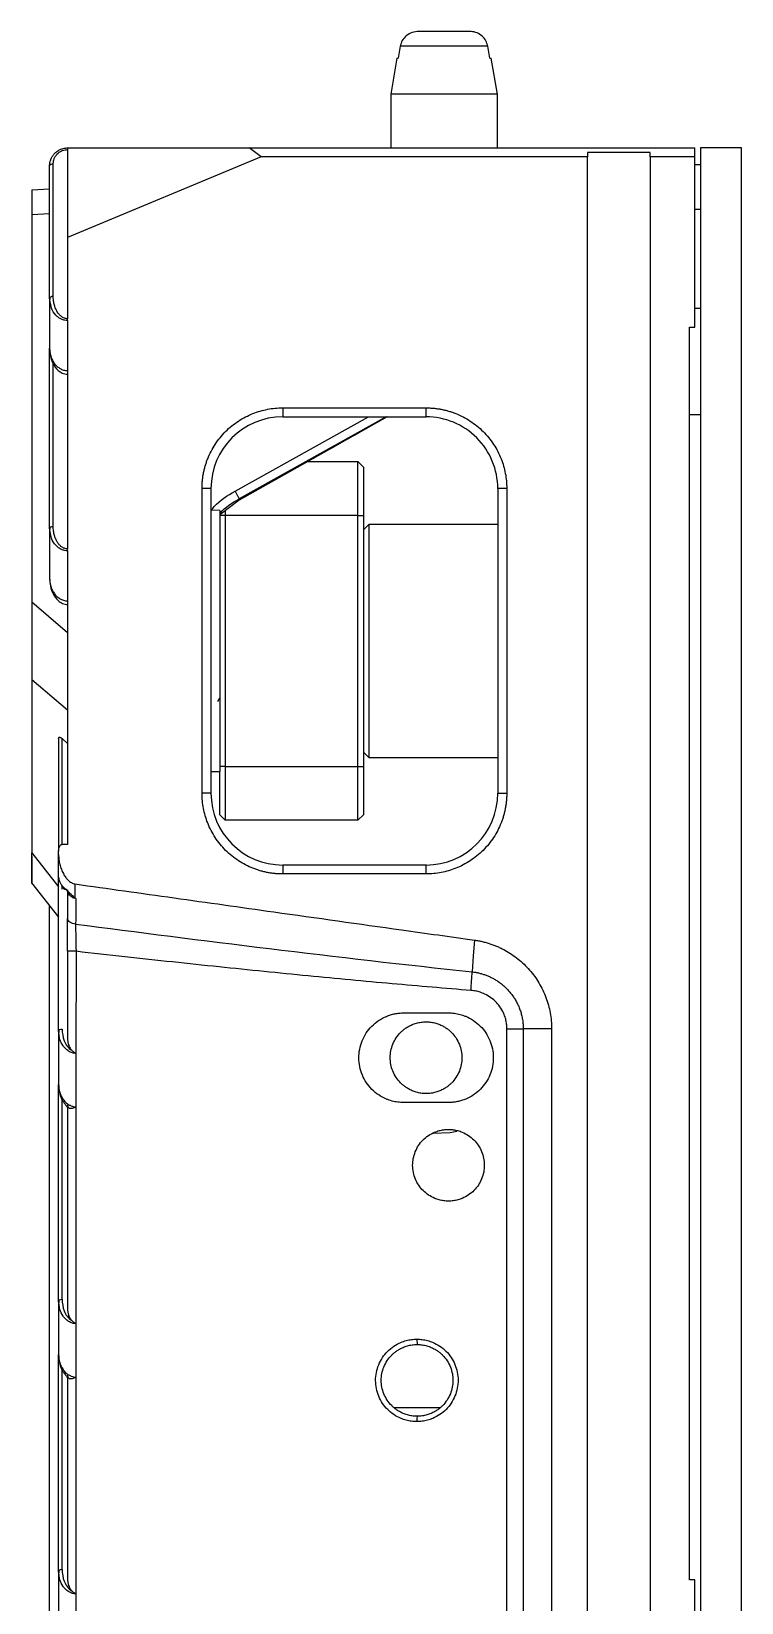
# Model space of a CAD drawing. Header units: millimetres. Extents: x 620 to 19791, y 2539 to 6969.
# Drawn here: x 7448.2 to 7487.8, y 3639.5 to 3727.2 of the extents above; entities that cross this region are included whole.
import ezdxf

# ---------------------------------------------------------------- set-up
doc = ezdxf.new("R2010")
doc.units = ezdxf.units.MM

msp = doc.modelspace()

# ---------------------------------------------------------------- linework, layer by layer
at = {"color": 7, "linetype": 'Continuous', "lineweight": 25}
for p, q in [((7468.7768, 3726.36197), (7468.65887, 3725.693)), ((7473.66663, 3726.36197), (7468.7768, 3726.36197)), ((7473.78456, 3725.693), (7473.66663, 3726.36197)), ((7468.58957, 3725.693), (7468.24671, 3723.69299)), ((7468.58957, 3725.693), (7468.65887, 3725.693)), ((7473.78456, 3725.693), (7473.85386, 3725.693)), ((7474.19671, 3723.69299), (7473.85386, 3725.693)), ((7468.24671, 3723.69299), (7468.24671, 3720.693)), ((7471.22171, 3723.69299), (7468.24671, 3723.69299)), ((7474.19671, 3723.69299), (7471.22171, 3723.69299)), ((7474.19671, 3720.693), (7474.19671, 3723.69299)), ((7450.22171, 3720.693), (7460.34671, 3720.693)), ((7450.22171, 3720.693), (7450.22171, 3715.69299)), ((7461.02171, 3720.19299), (7460.34671, 3720.693)), ((7460.34671, 3720.693), (7485.22171, 3720.693)), ((7466.23322, 3720.7001), (7466.22178, 3720.693)), ((7485.22171, 3720.19299), (7485.22171, 3720.693)), ((7487.82171, 3720.693), (7485.52171, 3720.693)), ((7485.52171, 3720.693), (7485.52171, 3551.943)), ((7487.82171, 3551.943), (7487.82171, 3720.693)), ((7449.22171, 3712.31904), (7449.22171, 3719.693)), ((7449.42171, 3712.42651), (7449.42171, 3719.80045)), ((7461.02171, 3720.19299), (7450.22171, 3715.69299)), ((7479.22171, 3720.19299), (7461.02171, 3720.19299)), ((7482.72171, 3720.44301), (7479.22171, 3720.44301)), ((7479.22171, 3720.44301), (7479.22171, 3720.19299)), ((7479.22171, 3383.69301), (7479.22171, 3720.19299)), ((7482.72171, 3720.19299), (7482.72171, 3720.44301)), ((7482.72171, 3720.19299), (7482.72171, 3383.69301)), ((7485.22171, 3720.19299), (7482.72171, 3720.19299)), ((7485.22171, 3710.693), (7485.22171, 3720.19299)), ((7485.22171, 3719.76301), (7485.52171, 3719.76301)), ((7448.22171, 3718.35391), (7449.22171, 3718.40632)), ((7485.52171, 3717.26299), (7485.22171, 3717.26299)), ((7448.22171, 3716.96931), (7448.22171, 3695.35049)), ((7450.22171, 3715.69299), (7450.22171, 3711.15717)), ((7449.22171, 3712.31904), (7449.22171, 3709.52731)), ((7449.25976, 3712.11454), (7449.22171, 3712.31904)), ((7449.23578, 3712.35865), (7449.23495, 3712.24789)), ((7485.22171, 3711.76301), (7485.52171, 3711.76301)), ((7450.22171, 3711.06329), (7450.22171, 3711.15717)), ((7450.22171, 3711.06329), (7450.22171, 3708.27156)), ((7484.92171, 3710.693), (7485.22171, 3710.693)), ((7484.92171, 3640.818), (7484.92171, 3710.693)), ((7449.22171, 3699.47704), (7449.22171, 3709.52731)), ((7450.22171, 3708.27156), (7450.22171, 3698.31658)), ((7468.05093, 3705.693), (7459.79736, 3701.04797)), ((7462.22171, 3706.193), (7470.22171, 3706.193)), ((7462.22171, 3706.193), (7462.22183, 3705.693)), ((7462.22183, 3705.693), (7470.22152, 3705.693)), ((7468.0066, 3705.69297), (7470.22139, 3705.69297)), ((7470.22162, 3705.693), (7470.22162, 3706.193)), ((7484.92171, 3705.81799), (7485.52171, 3705.81799)), ((7463.57236, 3703.193), (7466.42171, 3703.193)), ((7466.42171, 3700.193), (7466.42171, 3703.193)), ((7466.72171, 3702.893), (7466.42171, 3703.193)), ((7466.72171, 3702.893), (7466.72171, 3700.193)), ((7458.22171, 3701.69311), (7457.72171, 3701.69299)), ((7457.72171, 3684.69297), (7457.72171, 3701.69299)), ((7458.22171, 3701.69311), (7458.22171, 3684.69289)), ((7474.72171, 3701.69305), (7474.22171, 3701.69313)), ((7474.22171, 3701.69313), (7474.22171, 3684.69281)), ((7474.72171, 3701.69305), (7474.72171, 3684.69293)), ((7458.72297, 3700.47038), (7458.22171, 3700.48351)), ((7459.79736, 3701.04797), (7458.72171, 3700.22609)), ((7459.02171, 3700.461), (7459.02171, 3700.193)), ((7449.23578, 3699.51665), (7449.23495, 3699.40589)), ((7459.02171, 3700.193), (7458.72171, 3700.193)), ((7459.02171, 3700.193), (7459.02171, 3686.193)), ((7466.42171, 3700.193), (7459.02171, 3700.193)), ((7466.42171, 3686.193), (7466.42171, 3700.193)), ((7466.42171, 3700.193), (7466.72171, 3700.193)), ((7466.72171, 3700.193), (7466.72171, 3686.193)), ((7467.02171, 3699.69301), (7466.72171, 3699.393)), ((7474.22171, 3699.69301), (7467.02171, 3699.69301)), ((7467.02171, 3699.69301), (7467.02171, 3692.26314)), ((7449.22171, 3699.47706), (7449.22171, 3696.68531)), ((7449.25975, 3699.27254), (7449.22171, 3699.47706)), ((7450.22171, 3698.22131), (7450.22171, 3698.31658)), ((7450.22171, 3698.22131), (7450.22171, 3695.42956)), ((7458.71824, 3697.12181), (7458.69866, 3697.10117)), ((7450.22171, 3693.65216), (7448.22171, 3695.35049)), ((7450.22171, 3695.42956), (7450.22171, 3681.84378)), ((7458.22171, 3693.75744), (7458.22297, 3693.75752)), ((7467.02171, 3692.26314), (7467.02171, 3686.69299)), ((7450.22171, 3689.3273), (7448.22171, 3691.02563)), ((7448.22171, 3691.02563), (7448.22171, 3681.37791)), ((7458.22467, 3690.8784), (7458.22171, 3690.87855)), ((7458.60828, 3689.8082), (7458.72171, 3690.00358)), ((7449.72171, 3687.74382), (7449.72171, 3681.47155)), ((7449.92171, 3681.84378), (7449.92171, 3687.74382)), ((7449.92171, 3687.74382), (7450.22171, 3687.46465)), ((7466.72171, 3686.993), (7467.02171, 3686.69299)), ((7467.02171, 3686.69299), (7474.22171, 3686.69299)), ((7458.22171, 3685.90249), (7458.72297, 3685.91562)), ((7458.22171, 3685.50744), (7458.22467, 3685.50761)), ((7459.02171, 3686.193), (7458.72171, 3686.193)), ((7458.72171, 3683.493), (7458.72171, 3685.91559)), ((7459.02171, 3686.193), (7466.42171, 3686.193)), ((7459.02171, 3686.193), (7459.02171, 3683.19299)), ((7466.42171, 3686.193), (7466.72171, 3686.193)), ((7466.42171, 3683.19299), (7466.42171, 3686.193)), ((7466.72171, 3686.193), (7466.72171, 3683.493)), ((7458.22171, 3684.69289), (7457.72171, 3684.69297)), ((7474.22171, 3684.69281), (7474.72171, 3684.69293)), ((7458.72171, 3683.493), (7459.02171, 3683.19299)), ((7466.42171, 3683.19299), (7459.02171, 3683.19299)), ((7466.42171, 3683.19299), (7466.72171, 3683.493)), ((7448.22171, 3681.37791), (7449.72171, 3679.47399)), ((7449.72171, 3681.27249), (7449.72171, 3681.47157)), ((7449.72171, 3680.01109), (7449.72171, 3681.27249)), ((7450.22171, 3681.84378), (7449.92171, 3681.84378)), ((7449.72171, 3671.43398), (7449.72171, 3680.20613)), ((7462.22176, 3680.693), (7462.22174, 3680.193)), ((7470.22171, 3680.693), (7462.22176, 3680.693)), ((7470.22171, 3680.69309), (7462.22194, 3680.693)), ((7470.22171, 3680.193), (7470.22171, 3680.693)), ((7448.20575, 3679.70599), (7449.72171, 3677.7818)), ((7470.22171, 3680.193), (7462.22174, 3680.193)), ((7450.22171, 3679.30646), (7450.22171, 3677.70183)), ((7450.22171, 3675.87813), (7450.22171, 3671.02027)), ((7450.69555, 3675.87813), (7450.68757, 3670.17953)), ((7468.97315, 3672.443), (7471.47032, 3672.443)), ((7449.7355, 3671.47319), (7449.73459, 3671.34947)), ((7474.73052, 3432.33399), (7474.73052, 3671.55201)), ((7477.22172, 3671.55207), (7475.64317, 3671.552)), ((7475.64317, 3671.552), (7475.64317, 3432.33399)), ((7477.22172, 3671.55207), (7477.22179, 3432.33374)), ((7449.75282, 3671.22981), (7449.72171, 3671.43398)), ((7449.72171, 3671.43398), (7449.72171, 3668.45613)), ((7450.68757, 3670.17953), (7450.68727, 3667.20028)), ((7449.72171, 3656.35859), (7449.72171, 3668.45613)), ((7450.22171, 3667.30706), (7450.22171, 3655.9449)), ((7450.68727, 3667.20028), (7450.68718, 3655.10404)), ((7471.47064, 3667.443), (7468.97297, 3667.443)), ((7470.61226, 3665.72923), (7471.56151, 3665.76239)), ((7471.5615, 3665.76255), (7471.94057, 3665.84951)), ((7449.75281, 3656.15445), (7449.72171, 3656.35859)), ((7449.72171, 3656.35859), (7449.72171, 3653.38074)), ((7449.7355, 3656.3978), (7449.73459, 3656.27409)), ((7450.68718, 3655.10404), (7450.68728, 3652.12489)), ((7469.70603, 3654.24268), (7469.72171, 3653.943)), ((7449.72171, 3641.2832), (7449.72171, 3653.38074)), ((7450.22171, 3652.23167), (7450.22171, 3640.86952)), ((7450.68728, 3652.12489), (7450.68718, 3640.02865)), ((7468.43625, 3650.438), (7471.00869, 3650.438)), ((7449.75281, 3641.07906), (7449.72171, 3641.2832)), ((7449.72171, 3641.2832), (7449.72171, 3638.30535)), ((7449.7355, 3641.32241), (7449.73459, 3641.19871)), ((7485.22171, 3640.818), (7484.92171, 3640.818)), ((7485.22171, 3631.818), (7485.22171, 3640.818)), ((7450.68718, 3640.02865), (7450.68728, 3637.04951))]:
    msp.add_line(p, q, dxfattribs=at)
at = {"color": 8, "linetype": 'Continuous', "lineweight": 25}
for p, q in [((7449.22171, 3717.0217), (7448.22171, 3716.96931)), ((7449.42171, 3699.58451), (7449.42171, 3708.65304)), ((7459.56899, 3701.54766), (7467.00077, 3705.693)), ((7467.99013, 3705.693), (7459.79737, 3701.11353)), ((7449.92171, 3679.34866), (7449.92171, 3679.52531)), ((7449.92171, 3656.46606), (7449.92171, 3667.58418)), ((7449.92171, 3641.39066), (7449.92171, 3652.50878))]:
    msp.add_line(p, q, dxfattribs=at)
at = {"color": 7, "linetype": 'Continuous', "lineweight": 25, "flags": 128}
for points in [[(7472.91752, 3676.50384), (7472.85457, 3675.61866), (7472.7916, 3674.73349)], [(7469.72171, 3649.943), (7469.71387, 3649.79317), (7469.70603, 3649.64333)], [(7449.92171, 3641.39066), (7449.8827, 3641.3886), (7449.84518, 3641.38248), (7449.8106, 3641.37255), (7449.78029, 3641.35919), (7449.75542, 3641.3429), (7449.73694, 3641.32433), (7449.72556, 3641.30417), (7449.72171, 3641.2832)]]:
    msp.add_lwpolyline(points, dxfattribs=at)
at = {"color": 7, "linetype": 'Continuous', "lineweight": 25}
for centre, start, end in [((7462.22171, 3701.693), 89.9982751, 179.9982733), ((7470.22171, 3701.693), 0.001779, 90.0027414), ((7462.22171, 3684.693), 180.0016092, 270.0007408), ((7470.22171, 3684.693), 270, 359.9972055)]:
    msp.add_arc(centre, 4, start, end, dxfattribs=at)
for points, knots in [([(7469.81227, 3727.19299), (7469.68733, 3727.18147), (7469.43716, 3727.1584), (7469.1129, 3726.96938), (7468.87178, 3726.69609), (7468.80815, 3726.47226), (7468.7768, 3726.36197)], [0, 0, 0, 0, 0.259321239, 0.519283593, 0.763134182, 1, 1, 1, 1]), ([(7472.63116, 3727.19299), (7472.56284, 3727.19299), (7472.42319, 3727.19299), (7472.0777, 3727.19299), (7471.66615, 3727.19299), (7471.22171, 3727.19299), (7470.77728, 3727.19299), (7470.36573, 3727.19299), (7470.02023, 3727.19299), (7469.88058, 3727.19299), (7469.81227, 3727.19299)], [0, 0, 0, 0, 0.1222956, 0.25000001, 0.37770445, 0.50000013, 0.62229555, 0.74999999, 0.8777044, 1, 1, 1, 1]), ([(7473.66663, 3726.36197), (7473.6366, 3726.46888), (7473.57654, 3726.68265), (7473.35725, 3726.94376), (7473.0683, 3727.12513), (7472.81102, 3727.18845), (7472.66335, 3727.19218), (7472.63116, 3727.19299)], [0, 0, 0, 0, 0.22956654, 0.45902573, 0.69171503, 0.93279533, 1, 1, 1, 1]), ([(7449.22171, 3719.693), (7449.22266, 3719.72614), (7449.22446, 3719.78935), (7449.23799, 3719.87893), (7449.25649, 3719.95824), (7449.27842, 3720.02726), (7449.31877, 3720.12973), (7449.38849, 3720.25628), (7449.51224, 3720.4065), (7449.66401, 3720.53177), (7449.84228, 3720.62455), (7450.02948, 3720.6822), (7450.15719, 3720.68938), (7450.22171, 3720.693)], [0, 0, 0, 0, 0.06691941, 0.12763774, 0.18215534, 0.23047318, 0.27259316, 0.40183271, 0.513735, 0.64735323, 0.7705252, 0.88405347, 1, 1, 1, 1]), ([(7449.42171, 3719.80046), (7449.42357, 3719.82837), (7449.4276, 3719.88919), (7449.44718, 3720.00466), (7449.50575, 3720.18863), (7449.63991, 3720.36918), (7449.8131, 3720.49306), (7449.95069, 3720.55709), (7450.08547, 3720.5942), (7450.17918, 3720.59653), (7450.22171, 3720.59759)], [0, 0, 0, 0, 0.0725052, 0.15802499, 0.3021785, 0.56461163, 0.69408072, 0.7956164, 0.90724423, 1, 1, 1, 1]), ([(7449.42171, 3719.80046), (7449.37457, 3719.80046), (7449.31934, 3719.78997), (7449.24124, 3719.748), (7449.22171, 3719.71833), (7449.22171, 3719.693)], [0, 0, 0, 0, 0.5, 0.5, 1, 1, 1, 1]), ([(7448.22171, 3718.35391), (7448.2217, 3718.35288), (7448.22169, 3718.35084), (7448.22158, 3718.33436), (7448.22144, 3718.30843), (7448.2213, 3718.27243), (7448.22115, 3718.22697), (7448.22103, 3718.17239), (7448.22094, 3718.10912), (7448.22089, 3718.03758), (7448.22088, 3717.95823), (7448.22091, 3717.87153), (7448.22097, 3717.77794), (7448.22108, 3717.67794), (7448.2212, 3717.57202), (7448.22134, 3717.46065), (7448.22148, 3717.34434), (7448.2216, 3717.22348), (7448.22169, 3717.09894), (7448.22171, 3717.01239), (7448.22171, 3716.96931)], [0, 0, 0, 0, 0.05970949, 0.11892548, 0.17764878, 0.23588022, 0.29362067, 0.350871, 0.40763212, 0.46390495, 0.51969045, 0.57498959, 0.62980337, 0.68413283, 0.73797901, 0.79134302, 0.84422596, 0.89662897, 0.94855325, 1, 1, 1, 1]), ([(7449.22171, 3712.31905), (7449.22171, 3712.34438), (7449.24124, 3712.37405), (7449.31934, 3712.41602), (7449.37457, 3712.42651), (7449.42171, 3712.42651)], [0, 0, 0, 0, 0.5, 0.5, 1, 1, 1, 1]), ([(7450.22171, 3711.15329), (7450.19278, 3711.1586), (7450.132, 3711.16976), (7450.01775, 3711.20669), (7449.88433, 3711.27814), (7449.75627, 3711.39629), (7449.64474, 3711.54526), (7449.55444, 3711.71932), (7449.47961, 3711.92628), (7449.44187, 3712.12355), (7449.42566, 3712.2951), (7449.42293, 3712.38614), (7449.42171, 3712.42651)], [0, 0, 0, 0, 0.04809255, 0.10101358, 0.19843365, 0.30229836, 0.40737095, 0.53742682, 0.66786962, 0.82420518, 0.92205085, 1, 1, 1, 1]), ([(7449.22171, 3709.52731), (7449.22263, 3709.48636), (7449.22438, 3709.40822), (7449.23763, 3709.29721), (7449.25592, 3709.19793), (7449.27784, 3709.11041), (7449.30133, 3709.03461), (7449.34644, 3708.91183), (7449.42562, 3708.75391), (7449.56122, 3708.57425), (7449.71455, 3708.43684), (7449.86449, 3708.34906), (7449.99755, 3708.30103), (7450.10908, 3708.27621), (7450.18448, 3708.2731), (7450.22171, 3708.27156)], [0, 0, 0, 0, 0.07586279, 0.14474833, 0.20665844, 0.26159584, 0.30956464, 0.35057134, 0.49766692, 0.62260596, 0.73459323, 0.83340217, 0.89094969, 0.94616131, 1, 1, 1, 1]), ([(7449.22173, 3709.52875), (7449.2301, 3709.38219), (7449.24694, 3709.08744), (7449.39382, 3708.65478), (7449.62466, 3708.31649), (7449.88468, 3708.14391), (7450.06968, 3708.08119), (7450.17069, 3708.07481), (7450.22171, 3708.07159)], [0, 0, 0, 0, 0.23676375, 0.47613454, 0.72419804, 0.85767344, 0.92811269, 1, 1, 1, 1]), ([(7457.72171, 3701.693), (7457.72266, 3701.76422), (7457.72453, 3701.90619), (7457.73988, 3702.11815), (7457.76443, 3702.32824), (7457.79906, 3702.53647), (7457.84354, 3702.74282), (7457.89792, 3702.9473), (7457.96221, 3703.1499), (7458.06388, 3703.42523), (7458.21912, 3703.76651), (7458.4504, 3704.16224), (7458.72255, 3704.53535), (7459.034, 3704.88046), (7459.37922, 3705.19206), (7459.75218, 3705.46411), (7460.14805, 3705.69554), (7460.55373, 3705.87999), (7460.96491, 3706.02147), (7461.37706, 3706.12019), (7461.79688, 3706.18178), (7462.07967, 3706.18925), (7462.22171, 3706.193)], [0, 0, 0, 0, 0.0302332, 0.0602674, 0.09016896, 0.12000515, 0.14984367, 0.17975219, 0.20979793, 0.24004719, 0.30432203, 0.36867139, 0.43431388, 0.50003248, 0.56567498, 0.63139357, 0.69566842, 0.76001778, 0.82026949, 0.87999045, 0.93972069, 1, 1, 1, 1]), ([(7459.78665, 3701.07685), (7461.35281, 3701.94962), (7464.09784, 3703.47934), (7466.83228, 3705.02792), (7468.0066, 3705.69297)], [0, 0, 0, 0, 0.57054285, 1, 1, 1, 1]), ([(7470.22171, 3706.193), (7470.29293, 3706.19206), (7470.43491, 3706.19018), (7470.64686, 3706.17483), (7470.85695, 3706.15028), (7471.06517, 3706.11565), (7471.27152, 3706.07117), (7471.476, 3706.01679), (7471.6786, 3705.95251), (7471.95394, 3705.85084), (7472.29521, 3705.6956), (7472.69093, 3705.46432), (7473.06405, 3705.19218), (7473.40915, 3704.88073), (7473.72075, 3704.53552), (7473.9928, 3704.16257), (7474.22424, 3703.7667), (7474.40869, 3703.36103), (7474.55017, 3702.94985), (7474.64889, 3702.53771), (7474.71049, 3702.11789), (7474.71796, 3701.8351), (7474.72171, 3701.69306)], [0, 0, 0, 0, 0.03023322, 0.06026744, 0.09016902, 0.12000524, 0.14984378, 0.17975233, 0.20979809, 0.24004736, 0.30432217, 0.3686715, 0.43431394, 0.50003248, 0.56567492, 0.63139346, 0.69566828, 0.76001761, 0.82026936, 0.87999036, 0.93972065, 1, 1, 1, 1]), ([(7459.56899, 3701.54766), (7459.59561, 3701.49953), (7459.62376, 3701.44821), (7459.67789, 3701.3484), (7459.70374, 3701.30013), (7459.74724, 3701.21751), (7459.76478, 3701.18334), (7459.78887, 3701.1345), (7459.79545, 3701.11977), (7459.79737, 3701.11353)], [0, 0, 0, 0, 0.25, 0.25, 0.5, 0.5, 0.75, 0.75, 1, 1, 1, 1]), ([(7458.72171, 3700.47042), (7458.72171, 3700.47042), (7458.72171, 3700.28101), (7458.72171, 3699.55191), (7458.72171, 3699.01251), (7458.72171, 3697.66531), (7458.72171, 3696.85805), (7458.72171, 3695.09785), (7458.72171, 3694.14561), (7458.72171, 3693.193)], [0, 0, 0, 0, 0.25, 0.25, 0.5, 0.5, 0.75, 0.75, 1, 1, 1, 1]), ([(7459.78654, 3701.0771), (7459.79092, 3701.06772), (7459.79993, 3701.04837), (7459.79824, 3701.0481), (7459.79737, 3701.04795)], [0, 0, 0, 0, 0.48511688, 1, 1, 1, 1]), ([(7449.22171, 3699.47705), (7449.22171, 3699.50238), (7449.24124, 3699.53205), (7449.31934, 3699.57402), (7449.37457, 3699.58451), (7449.42171, 3699.58451)], [0, 0, 0, 0, 0.5, 0.5, 1, 1, 1, 1]), ([(7450.22171, 3698.31304), (7450.19326, 3698.31805), (7450.13212, 3698.32881), (7450.0171, 3698.36503), (7449.88276, 3698.43705), (7449.75479, 3698.55562), (7449.64369, 3698.70507), (7449.55401, 3698.87931), (7449.47907, 3699.08589), (7449.44175, 3699.28263), (7449.42561, 3699.45359), (7449.42291, 3699.54428), (7449.42171, 3699.58451)], [0, 0, 0, 0, 0.04723642, 0.10150608, 0.19914588, 0.3032131, 0.40848334, 0.53864617, 0.66888619, 0.82482008, 0.92228856, 1, 1, 1, 1]), ([(7449.22171, 3696.68531), (7449.22263, 3696.64436), (7449.22438, 3696.56623), (7449.23763, 3696.45523), (7449.25592, 3696.35596), (7449.27783, 3696.26844), (7449.30132, 3696.19263), (7449.34643, 3696.06985), (7449.42561, 3695.91193), (7449.56121, 3695.73227), (7449.71453, 3695.59486), (7449.86448, 3695.50707), (7449.99754, 3695.45903), (7450.10907, 3695.43422), (7450.18448, 3695.4311), (7450.22171, 3695.42956)], [0, 0, 0, 0, 0.07585587, 0.14473663, 0.2066441, 0.26158101, 0.30955148, 0.35056199, 0.4976536, 0.6225932, 0.73458617, 0.83339848, 0.8909445, 0.9461574, 1, 1, 1, 1]), ([(7449.22173, 3696.68676), (7449.2302, 3696.53933), (7449.24724, 3696.24284), (7449.39593, 3695.8077), (7449.63034, 3695.46769), (7449.89509, 3695.29648), (7450.08307, 3695.23629), (7450.18501, 3695.23193), (7450.23645, 3695.22973)], [0, 0, 0, 0, 0.23653698, 0.47572002, 0.72378941, 0.85750516, 0.92809322, 1, 1, 1, 1]), ([(7448.22171, 3695.35049), (7448.2217, 3695.28257), (7448.22168, 3695.15097), (7448.22167, 3694.95447), (7448.22182, 3694.76783), (7448.2221, 3694.59153), (7448.22244, 3694.42639), (7448.22289, 3694.13774), (7448.22244, 3693.72959), (7448.22173, 3693.1783), (7448.22083, 3692.63994), (7448.22134, 3692.18189), (7448.22266, 3691.82955), (7448.2234, 3691.55463), (7448.22228, 3691.28452), (7448.2219, 3691.11176), (7448.22171, 3691.02562)], [0, 0, 0, 0, 0.05245958, 0.10164824, 0.14756705, 0.19021735, 0.22960082, 0.26571962, 0.39420229, 0.51045635, 0.63429647, 0.74746501, 0.81032787, 0.86874928, 0.9345611, 1, 1, 1, 1]), ([(7458.72171, 3693.193), (7458.72171, 3692.24039), (7458.72171, 3691.28815), (7458.72171, 3689.52795), (7458.72171, 3688.72069), (7458.72171, 3687.37349), (7458.72171, 3686.83409), (7458.72171, 3686.10499), (7458.72171, 3685.91558), (7458.72171, 3685.91558)], [0, 0, 0, 0, 0.25, 0.25, 0.5, 0.5, 0.75, 0.75, 1, 1, 1, 1]), ([(7449.72171, 3687.74383), (7449.7224, 3687.7584), (7449.72367, 3687.78525), (7449.74233, 3687.82095), (7449.78957, 3687.82442), (7449.85349, 3687.80147), (7449.8982, 3687.76369), (7449.92171, 3687.74383)], [0, 0, 0, 0, 0.14401949, 0.26542047, 0.47262093, 0.72274967, 1, 1, 1, 1]), ([(7462.22174, 3680.193), (7462.15052, 3680.19394), (7462.00855, 3680.19582), (7461.79659, 3680.21117), (7461.5865, 3680.23572), (7461.37827, 3680.27034), (7461.17192, 3680.31482), (7460.96744, 3680.3692), (7460.76484, 3680.43349), (7460.4895, 3680.53515), (7460.14822, 3680.69039), (7459.7525, 3680.92167), (7459.37938, 3681.19381), (7459.03427, 3681.50527), (7458.72267, 3681.85048), (7458.45062, 3682.22344), (7458.21918, 3682.61931), (7458.03473, 3683.02499), (7457.89325, 3683.43617), (7457.79453, 3683.84831), (7457.73294, 3684.26813), (7457.72547, 3684.55093), (7457.72171, 3684.69297)], [0, 0, 0, 0, 0.0302332, 0.0602674, 0.09016897, 0.12000516, 0.14984368, 0.1797522, 0.20979794, 0.2400472, 0.30432204, 0.36867139, 0.43431389, 0.50003248, 0.56567497, 0.63139357, 0.69566841, 0.76001778, 0.82026949, 0.87999044, 0.93972068, 1, 1, 1, 1]), ([(7474.72171, 3684.69293), (7474.72077, 3684.62171), (7474.71889, 3684.47974), (7474.70354, 3684.26779), (7474.67898, 3684.0577), (7474.64435, 3683.84948), (7474.59987, 3683.64313), (7474.54549, 3683.43865), (7474.4812, 3683.23605), (7474.37953, 3682.96072), (7474.22429, 3682.61945), (7473.993, 3682.22373), (7473.72086, 3681.85062), (7473.4094, 3681.50552), (7473.06419, 3681.19393), (7472.69123, 3680.92188), (7472.29536, 3680.69045), (7471.88968, 3680.506), (7471.4785, 3680.36452), (7471.06636, 3680.26581), (7470.64655, 3680.20422), (7470.36375, 3680.19675), (7470.22171, 3680.193)], [0, 0, 0, 0, 0.03023322, 0.06026744, 0.09016903, 0.12000525, 0.14984379, 0.17975234, 0.20979811, 0.24004738, 0.30432219, 0.36867151, 0.43431394, 0.50003248, 0.56567491, 0.63139345, 0.69566826, 0.76001759, 0.82026934, 0.87999035, 0.93972064, 1, 1, 1, 1]), ([(7448.22171, 3681.2029), (7448.22172, 3681.08774), (7448.22176, 3680.67336), (7448.22117, 3680.21305), (7448.22086, 3679.81587), (7448.22391, 3679.63529), (7448.22339, 3679.68636), (7448.22338, 3679.68775)], [0, 0, 0, 0, 0.122432, 0.44054952, 0.7257694, 0.9925325, 1, 1, 1, 1]), ([(7448.22171, 3679.68325), (7448.22171, 3679.68308), (7448.22171, 3679.63597), (7448.22171, 3679.81143), (7448.22171, 3680.3149), (7448.22171, 3680.99212), (7448.22171, 3681.37791)], [0, 0, 0, 0, 0.00098528, 0.27394113, 0.58638767, 1, 1, 1, 1]), ([(7449.72171, 3681.47156), (7449.72245, 3681.49589), (7449.72382, 3681.5415), (7449.73422, 3681.60462), (7449.74797, 3681.65759), (7449.76351, 3681.7005), (7449.78568, 3681.7476), (7449.81826, 3681.79436), (7449.86745, 3681.83544), (7449.90464, 3681.84116), (7449.92171, 3681.84379)], [0, 0, 0, 0, 0.15917926, 0.29835633, 0.41758732, 0.5169648, 0.59665341, 0.7575948, 0.88869306, 1, 1, 1, 1]), ([(7449.72193, 3681.27249), (7449.72325, 3681.22629), (7449.72587, 3681.13404), (7449.73992, 3680.9963), (7449.76139, 3680.85954), (7449.791, 3680.72378), (7449.84079, 3680.54488), (7449.92049, 3680.33121), (7450.04164, 3680.1049), (7450.17829, 3679.91788), (7450.31029, 3679.78987), (7450.43012, 3679.7084), (7450.53154, 3679.65882), (7450.60213, 3679.64253), (7450.63656, 3679.63459)], [0, 0, 0, 0, 0.0692897, 0.13836393, 0.20745482, 0.27679433, 0.34661192, 0.48582176, 0.61783146, 0.73029552, 0.83200006, 0.89166315, 0.94715577, 1, 1, 1, 1]), ([(7449.72265, 3680.0111), (7449.7236, 3679.9925), (7449.72585, 3679.94855), (7449.7394, 3679.87318), (7449.77522, 3679.75704), (7449.85018, 3679.61198), (7449.94216, 3679.51342), (7449.98799, 3679.46431)], [0, 0, 0, 0, 0.09341935, 0.22065957, 0.38200394, 0.69206522, 1, 1, 1, 1]), ([(7449.9717, 3679.45556), (7449.96993, 3679.44707), (7449.96623, 3679.42943), (7449.96958, 3679.40802), (7449.9805, 3679.39178), (7450.00004, 3679.38366), (7450.02167, 3679.38281), (7450.03796, 3679.38786), (7450.04347, 3679.38956)], [0, 0, 0, 0, 0.1622314, 0.33740599, 0.52234363, 0.71260834, 0.9028581, 1, 1, 1, 1]), ([(7449.98799, 3679.46431), (7450.00277, 3679.45053), (7450.03174, 3679.42351), (7450.06227, 3679.39475), (7450.07723, 3679.38065)], [0, 0, 0, 0, 0.5100164, 1, 1, 1, 1]), ([(7450.10599, 3679.33301), (7450.10333, 3679.33127), (7450.09169, 3679.32363), (7450.0769, 3679.31899), (7450.06074, 3679.31628), (7450.05141, 3679.32141), (7450.04893, 3679.33296), (7450.05262, 3679.34961), (7450.05987, 3679.36417), (7450.06339, 3679.37123)], [0, 0, 0, 0, 0.04698221, 0.20520528, 0.36865762, 0.5335727, 0.69603935, 0.85248111, 1, 1, 1, 1]), ([(7450.07723, 3679.38065), (7450.09444, 3679.36463), (7450.12963, 3679.33189), (7450.18484, 3679.27985), (7450.24297, 3679.22479), (7450.30399, 3679.16673), (7450.3647, 3679.10887), (7450.4294, 3679.04714), (7450.50286, 3678.97934), (7450.57139, 3678.92077), (7450.61499, 3678.88585), (7450.62818, 3678.8753)], [0, 0, 0, 0, 0.0959079, 0.1960691, 0.30097057, 0.41105069, 0.52671051, 0.63174313, 0.76721166, 0.92962469, 1, 1, 1, 1]), ([(7450.14612, 3679.35855), (7450.15581, 3679.33138), (7450.17475, 3679.27829), (7450.21116, 3679.20192), (7450.25908, 3679.12053), (7450.32441, 3679.03488), (7450.41522, 3678.95027), (7450.50958, 3678.88828), (7450.57461, 3678.86132), (7450.6, 3678.8508)], [0, 0, 0, 0, 0.13085169, 0.25574829, 0.37058512, 0.53922616, 0.71233642, 0.88767545, 1, 1, 1, 1]), ([(7450.63656, 3679.63459), (7452.47788, 3679.37643), (7456.17556, 3678.858), (7462.24878, 3678.00414), (7467.83429, 3677.2176), (7471.56381, 3676.69392), (7472.91752, 3676.50383)], [0, 0, 0, 0, 0.247913465, 0.497848351, 0.817733085, 1, 1, 1, 1]), ([(7450.60132, 3678.85361), (7450.55159, 3678.86998), (7450.44837, 3678.90395), (7450.34552, 3679.00665), (7450.28188, 3679.0831), (7450.27164, 3679.12197), (7450.27152, 3679.12246)], [0, 0, 0, 0, 0.34163906, 0.70899027, 0.99635401, 1, 1, 1, 1]), ([(7450.67458, 3678.83049), (7450.67873, 3678.70185), (7450.68681, 3678.45087), (7450.68845, 3678.08396), (7450.68307, 3677.73597), (7450.67215, 3677.5107), (7450.66684, 3677.40111)], [0, 0, 0, 0, 0.26960908, 0.52601226, 0.76941055, 1, 1, 1, 1]), ([(7449.22171, 3635.77239), (7449.22171, 3638.14434), (7449.22171, 3642.72244), (7449.22171, 3649.68408), (7449.22171, 3656.58205), (7449.22171, 3662.47792), (7449.22171, 3667.18827), (7449.22171, 3670.74494), (7449.22171, 3674.24635), (7449.22171, 3676.82986), (7449.22171, 3678.20318), (7449.22171, 3678.41644)], [0, 0, 0, 0, 0.177344938, 0.342293733, 0.508996744, 0.672121593, 0.754508609, 0.831316037, 0.911781104, 0.986300667, 1, 1, 1, 1]), ([(7450.66683, 3677.40107), (7450.61217, 3677.40472), (7450.55469, 3677.41423), (7450.44516, 3677.44704), (7450.39336, 3677.47039), (7450.30793, 3677.52762), (7450.27452, 3677.56137), (7450.23145, 3677.63154), (7450.22171, 3677.66779), (7450.22171, 3677.70181)], [0, 0, 0, 0, 0.25, 0.25, 0.5, 0.5, 0.75, 0.75, 1, 1, 1, 1]), ([(7450.22171, 3675.87813), (7450.22171, 3675.93282), (7450.22171, 3676.04186), (7450.22171, 3676.20462), (7450.22171, 3676.36591), (7450.22171, 3676.52574), (7450.22171, 3676.68409), (7450.22171, 3676.89278), (7450.22171, 3677.1461), (7450.22171, 3677.43629), (7450.22171, 3677.6132), (7450.22171, 3677.70181)], [0, 0, 0, 0, 0.0838015, 0.16709443, 0.25012217, 0.33313044, 0.41636511, 0.50007009, 0.66747641, 0.83345745, 1, 1, 1, 1]), ([(7450.66683, 3677.40107), (7450.66998, 3677.18418), (7450.67411, 3676.93999), (7450.68386, 3676.42323), (7450.68948, 3676.15063), (7450.69555, 3675.87813)], [0, 0, 0, 0, 0.5, 0.5, 1, 1, 1, 1]), ([(7450.66684, 3677.40111), (7454.09157, 3676.95028), (7457.74259, 3676.48406), (7465.21011, 3675.57647), (7469.02844, 3675.13494), (7472.7916, 3674.73349)], [0, 0, 0, 0, 0.5, 0.5, 1, 1, 1, 1]), ([(7450.69555, 3675.87813), (7450.63827, 3675.87813), (7450.5773, 3675.87813), (7450.4604, 3675.87813), (7450.40481, 3675.87813), (7450.31326, 3675.87813), (7450.27759, 3675.87813), (7450.23188, 3675.87813), (7450.22171, 3675.87813), (7450.22171, 3675.87813)], [0, 0, 0, 0, 0.25, 0.25, 0.5, 0.5, 0.75, 0.75, 1, 1, 1, 1]), ([(7472.72483, 3673.69404), (7472.00252, 3673.7533), (7470.53421, 3673.87378), (7468.29725, 3674.07008), (7465.99, 3674.2813), (7463.61254, 3674.50844), (7461.16484, 3674.75124), (7458.6469, 3675.00972), (7456.05875, 3675.28405), (7453.4003, 3675.57357), (7451.60503, 3675.77572), (7450.69555, 3675.87812)], [0, 0, 0, 0, 0.09821119, 0.19964361, 0.30429908, 0.41217928, 0.52328571, 0.63761978, 0.75518274, 0.87597579, 1, 1, 1, 1]), ([(7472.91752, 3676.50383), (7472.99138, 3676.49268), (7473.13879, 3676.47042), (7473.35738, 3676.42442), (7473.57328, 3676.36929), (7473.78636, 3676.30412), (7473.99667, 3676.22916), (7474.20417, 3676.14434), (7474.40889, 3676.04968), (7474.80801, 3675.84311), (7475.37052, 3675.47104), (7476.01563, 3674.84975), (7476.54117, 3674.12447), (7476.86344, 3673.44873), (7477.04925, 3672.88096), (7477.14852, 3672.4447), (7477.21048, 3672.00089), (7477.21796, 3671.70212), (7477.22172, 3671.55208)], [0, 0, 0, 0, 0.031333508, 0.062533261, 0.09366426, 0.124791941, 0.155981758, 0.187298777, 0.218807274, 0.250570366, 0.375820389, 0.500070379, 0.624356032, 0.749590765, 0.812380125, 0.874703063, 0.937072444, 1, 1, 1, 1]), ([(7472.7916, 3674.73349), (7472.85179, 3674.72567), (7472.97361, 3674.70984), (7473.15635, 3674.67252), (7473.34081, 3674.62431), (7473.52595, 3674.56366), (7473.71086, 3674.49039), (7473.89453, 3674.40399), (7474.07588, 3674.30414), (7474.25376, 3674.19058), (7474.42695, 3674.06312), (7474.59419, 3673.92169), (7474.75416, 3673.76634), (7474.90549, 3673.59723), (7475.04679, 3673.41462), (7475.17664, 3673.21895), (7475.29361, 3673.01077), (7475.39628, 3672.79077), (7475.48321, 3672.55984), (7475.55313, 3672.31896), (7475.6042, 3672.06939), (7475.63701, 3671.81276), (7475.64111, 3671.63928), (7475.64317, 3671.552)], [0, 0, 0, 0, 0.03895223, 0.07884001, 0.11962243, 0.16127968, 0.20381446, 0.24721561, 0.29147911, 0.3365996, 0.38257198, 0.429392, 0.47705602, 0.5255614, 0.57490672, 0.62509188, 0.67611867, 0.72798965, 0.78071294, 0.8342874, 0.88873633, 0.94401433, 1, 1, 1, 1]), ([(7474.73052, 3671.55201), (7474.7297, 3671.59744), (7474.72806, 3671.68792), (7474.71486, 3671.82276), (7474.69376, 3671.95597), (7474.66402, 3672.08756), (7474.62581, 3672.21753), (7474.54883, 3672.42924), (7474.40463, 3672.71183), (7474.15387, 3673.03116), (7473.84957, 3673.29932), (7473.53936, 3673.48148), (7473.2491, 3673.5969), (7472.99044, 3673.66616), (7472.8136, 3673.68472), (7472.72483, 3673.69404)], [0, 0, 0, 0, 0.04220328, 0.08407124, 0.12577252, 0.16747779, 0.20935765, 0.25158061, 0.37676866, 0.50226937, 0.62690462, 0.75184094, 0.83475115, 0.91704613, 1, 1, 1, 1]), ([(7468.97297, 3667.443), (7468.91737, 3667.44401), (7468.80684, 3667.44601), (7468.64248, 3667.46251), (7468.48078, 3667.48895), (7468.32177, 3667.52626), (7468.16541, 3667.57417), (7467.91048, 3667.6716), (7467.57233, 3667.85169), (7467.19361, 3668.16226), (7466.88249, 3668.53924), (7466.6523, 3668.97212), (7466.50582, 3669.44224), (7466.45639, 3669.93259), (7466.50176, 3670.42329), (7466.64434, 3670.89505), (7466.87203, 3671.33121), (7467.18252, 3671.71282), (7467.56318, 3672.02841), (7467.92825, 3672.22433), (7468.23838, 3672.33822), (7468.47776, 3672.39856), (7468.72338, 3672.4362), (7468.88946, 3672.44072), (7468.97315, 3672.443)], [0, 0, 0, 0, 0.02126604, 0.04227881, 0.0631288, 0.08390863, 0.10471189, 0.12563181, 0.1882582, 0.25022581, 0.31175061, 0.37386632, 0.43643437, 0.49871575, 0.56092989, 0.62348717, 0.68584116, 0.7477864, 0.81029129, 0.87370381, 0.90516798, 0.93649143, 0.9679965, 1, 1, 1, 1]), ([(7471.47032, 3672.443), (7471.52592, 3672.44199), (7471.63645, 3672.43999), (7471.80082, 3672.42347), (7471.96253, 3672.39702), (7472.12157, 3672.35969), (7472.27796, 3672.31175), (7472.53293, 3672.21428), (7472.87109, 3672.03417), (7473.24982, 3671.72361), (7473.56091, 3671.34663), (7473.7911, 3670.91375), (7473.93757, 3670.44363), (7473.987, 3669.95328), (7473.94164, 3669.46258), (7473.79906, 3668.99082), (7473.57137, 3668.55465), (7473.26086, 3668.17302), (7472.88022, 3667.85739), (7472.5152, 3667.66149), (7472.20518, 3667.54768), (7471.9659, 3667.4874), (7471.72035, 3667.44979), (7471.55432, 3667.44528), (7471.47064, 3667.443)], [0, 0, 0, 0, 0.02126612, 0.04228034, 0.06313325, 0.08391754, 0.10472684, 0.12565441, 0.188289, 0.2502524, 0.31177792, 0.37389714, 0.43646721, 0.4987504, 0.56096711, 0.6235261, 0.68587864, 0.747829, 0.81035023, 0.87375016, 0.9051961, 0.93650593, 0.96800173, 1, 1, 1, 1]), ([(7449.72171, 3671.43398), (7449.72171, 3671.45931), (7449.74124, 3671.48898), (7449.81934, 3671.53095), (7449.87457, 3671.54144), (7449.92171, 3671.54144)], [0, 0, 0, 0, 0.5, 0.5, 1, 1, 1, 1]), ([(7449.92171, 3671.54144), (7449.92171, 3671.32097), (7449.95694, 3671.09965), (7450.07744, 3670.78714), (7450.12916, 3670.68617), (7450.26417, 3670.50181), (7450.34814, 3670.41747), (7450.45249, 3670.35893)], [0, 0, 0, 0, 0.5, 0.5, 0.75, 0.75, 1, 1, 1, 1]), ([(7470.22119, 3667.943), (7470.17264, 3667.94403), (7470.07722, 3667.94606), (7469.93735, 3667.96183), (7469.80383, 3667.9856), (7469.67711, 3668.01716), (7469.55747, 3668.05519), (7469.44511, 3668.09868), (7469.3401, 3668.14661), (7469.24243, 3668.19804), (7469.15201, 3668.25206), (7469.06868, 3668.30785), (7468.99223, 3668.36464), (7468.9224, 3668.4217), (7468.8589, 3668.47842), (7468.6283, 3668.70205), (7468.31917, 3669.17336), (7468.17284, 3669.9505), (7468.32489, 3670.726), (7468.65222, 3671.21789), (7468.93335, 3671.47602), (7469.0792, 3671.58838), (7469.25233, 3671.69672), (7469.45423, 3671.79493), (7469.68528, 3671.87492), (7469.94448, 3671.93171), (7470.12742, 3671.93915), (7470.22223, 3671.943)], [0, 0, 0, 0, 0.02327046, 0.04573454, 0.06739221, 0.08824344, 0.10828822, 0.12752652, 0.14595834, 0.16358365, 0.18040244, 0.19641472, 0.21162048, 0.22601973, 0.23961248, 0.25239875, 0.37994708, 0.5012327, 0.62222053, 0.74951191, 0.77565984, 0.80502085, 0.83759443, 0.87337996, 0.91237667, 0.95458367, 1, 1, 1, 1]), ([(7470.22223, 3671.943), (7470.27066, 3671.94197), (7470.36583, 3671.93996), (7470.50535, 3671.92427), (7470.63853, 3671.90061), (7470.76495, 3671.86922), (7470.88431, 3671.83138), (7470.99642, 3671.78811), (7471.10122, 3671.74042), (7471.1987, 3671.68924), (7471.28897, 3671.63547), (7471.37217, 3671.57995), (7471.44853, 3671.52344), (7471.51828, 3671.46663), (7471.58173, 3671.41017), (7471.81222, 3671.18753), (7472.1217, 3670.71821), (7472.2706, 3669.94234), (7472.12111, 3669.16555), (7471.79413, 3668.67154), (7471.5128, 3668.41226), (7471.36677, 3668.29937), (7471.19336, 3668.19052), (7470.99107, 3668.09182), (7470.75949, 3668.01143), (7470.49966, 3667.95434), (7470.31625, 3667.94687), (7470.22119, 3667.943)], [0, 0, 0, 0, 0.02321016, 0.04561619, 0.06721806, 0.08801576, 0.10800925, 0.12719851, 0.14558354, 0.16316432, 0.17994085, 0.1959131, 0.2110811, 0.22544483, 0.23900432, 0.25175958, 0.37900393, 0.49997729, 0.62127982, 0.74887874, 0.77509085, 0.8045248, 0.8371801, 0.87305609, 0.91215201, 0.95446698, 1, 1, 1, 1]), ([(7450.22171, 3671.02027), (7450.22245, 3670.98769), (7450.22385, 3670.9262), (7450.23433, 3670.83993), (7450.24831, 3670.76503), (7450.26436, 3670.70149), (7450.28884, 3670.6232), (7450.32679, 3670.53375), (7450.38321, 3670.43655), (7450.43065, 3670.3834), (7450.45249, 3670.35893)], [0, 0, 0, 0, 0.13935683, 0.26302884, 0.37102261, 0.46334894, 0.54002616, 0.71638327, 0.86939979, 1, 1, 1, 1]), ([(7450.45249, 3670.35893), (7450.47115, 3670.34125), (7450.50825, 3670.30607), (7450.56212, 3670.26719), (7450.60495, 3670.23829), (7450.6355, 3670.21545), (7450.66151, 3670.19478), (7450.68027, 3670.1838), (7450.68757, 3670.17953)], [0, 0, 0, 0, 0.27198099, 0.54098968, 0.67492934, 0.78793439, 0.9174723, 1, 1, 1, 1]), ([(7449.72171, 3668.45612), (7449.72232, 3668.42195), (7449.72353, 3668.35461), (7449.73323, 3668.25599), (7449.7483, 3668.16105), (7449.7818, 3668.01212), (7449.84863, 3667.82474), (7449.95427, 3667.6456), (7450.04607, 3667.52982), (7450.11559, 3667.45253), (7450.19432, 3667.38337), (7450.2998, 3667.31568), (7450.42022, 3667.25564), (7450.53437, 3667.21451), (7450.62216, 3667.19575), (7450.66685, 3667.19886), (7450.68728, 3667.20028)], [0, 0, 0, 0, 0.06373222, 0.12559289, 0.18558752, 0.24372216, 0.41036656, 0.55081704, 0.61431211, 0.66568052, 0.7257404, 0.78763027, 0.86819304, 0.93433094, 0.96997944, 1, 1, 1, 1]), ([(7449.72173, 3668.45755), (7449.73113, 3668.31313), (7449.75004, 3668.02273), (7449.86058, 3667.63558), (7450.02435, 3667.43478), (7450.09008, 3667.35419)], [0, 0, 0, 0, 0.37198074, 0.74794718, 1, 1, 1, 1]), ([(7450.09008, 3667.35419), (7450.11819, 3667.30524), (7450.16339, 3667.22652), (7450.24652, 3667.1779), (7450.27795, 3667.15951)], [0, 0, 0, 0, 0.62182087, 1, 1, 1, 1]), ([(7450.22171, 3667.30706), (7450.22194, 3667.29259), (7450.22238, 3667.26374), (7450.22752, 3667.22669), (7450.24226, 3667.18068), (7450.27879, 3667.13866), (7450.34752, 3667.1196), (7450.42543, 3667.11781), (7450.50411, 3667.12906), (7450.57687, 3667.15512), (7450.63948, 3667.18047), (7450.67259, 3667.19419), (7450.68728, 3667.20028)], [0, 0, 0, 0, 0.07145566, 0.14248823, 0.21228188, 0.37511794, 0.5296219, 0.64080126, 0.74836284, 0.86827981, 0.94157859, 1, 1, 1, 1]), ([(7471.47174, 3661.94312), (7471.42711, 3661.94392), (7471.33843, 3661.94552), (7471.20666, 3661.95871), (7471.0772, 3661.97985), (7470.95006, 3662.00968), (7470.82523, 3662.04799), (7470.62222, 3662.12582), (7470.35261, 3662.27025), (7470.04977, 3662.51868), (7469.7997, 3662.81997), (7469.61543, 3663.16643), (7469.49902, 3663.54248), (7469.45957, 3663.93456), (7469.49562, 3664.32712), (7469.60919, 3664.70454), (7469.79139, 3665.05383), (7470.041, 3665.35884), (7470.34537, 3665.61094), (7470.65543, 3665.77887), (7470.94571, 3665.87973), (7471.20551, 3665.93329), (7471.38237, 3665.93966), (7471.47169, 3665.94288)], [0, 0, 0, 0, 0.02134624, 0.04241022, 0.06328258, 0.08405647, 0.10482635, 0.12568673, 0.18800025, 0.25008839, 0.31185462, 0.37391041, 0.43640963, 0.49875604, 0.56094996, 0.62352129, 0.68588167, 0.74799672, 0.81063152, 0.87370373, 0.91546067, 0.95730413, 1, 1, 1, 1]), ([(7471.47169, 3665.94288), (7471.51632, 3665.94208), (7471.60499, 3665.94048), (7471.73676, 3665.92729), (7471.86623, 3665.90615), (7471.99336, 3665.87632), (7472.11819, 3665.83801), (7472.32121, 3665.76018), (7472.59082, 3665.61575), (7472.89366, 3665.36732), (7473.14372, 3665.06603), (7473.328, 3664.71957), (7473.4444, 3664.34352), (7473.48386, 3663.95144), (7473.4478, 3663.55888), (7473.33423, 3663.18146), (7473.15203, 3662.83217), (7472.90243, 3662.52716), (7472.59805, 3662.27506), (7472.28799, 3662.10713), (7471.99772, 3662.00627), (7471.73791, 3661.95271), (7471.56106, 3661.94634), (7471.47174, 3661.94312)], [0, 0, 0, 0, 0.02134624, 0.04241022, 0.06328258, 0.08405647, 0.10482635, 0.12568673, 0.18800025, 0.25008839, 0.31185462, 0.37391041, 0.43640963, 0.49875604, 0.56094996, 0.62352129, 0.68588167, 0.74799672, 0.81063152, 0.87370373, 0.91546067, 0.95730413, 1, 1, 1, 1]), ([(7449.72171, 3656.35859), (7449.72171, 3656.38392), (7449.74124, 3656.41359), (7449.81934, 3656.45556), (7449.87457, 3656.46605), (7449.92171, 3656.46605)], [0, 0, 0, 0, 0.5, 0.5, 1, 1, 1, 1]), ([(7449.92171, 3656.46605), (7449.92171, 3656.24558), (7449.95694, 3656.02426), (7450.07744, 3655.71176), (7450.12916, 3655.61078), (7450.26417, 3655.42642), (7450.34814, 3655.34208), (7450.45249, 3655.28355)], [0, 0, 0, 0, 0.5, 0.5, 0.75, 0.75, 1, 1, 1, 1]), ([(7450.22171, 3655.9449), (7450.22245, 3655.91232), (7450.22385, 3655.85083), (7450.23433, 3655.76456), (7450.24831, 3655.68965), (7450.26436, 3655.6261), (7450.28884, 3655.54781), (7450.32679, 3655.45837), (7450.38321, 3655.36116), (7450.43065, 3655.30802), (7450.45249, 3655.28355)], [0, 0, 0, 0, 0.13936258, 0.26303863, 0.37103473, 0.46336166, 0.54003778, 0.71638998, 0.86940262, 1, 1, 1, 1]), ([(7450.45249, 3655.28355), (7450.47114, 3655.26586), (7450.50825, 3655.23068), (7450.56213, 3655.19185), (7450.60492, 3655.16298), (7450.63533, 3655.14008), (7450.66118, 3655.11931), (7450.67989, 3655.10832), (7450.68718, 3655.10404)], [0, 0, 0, 0, 0.27219527, 0.54152475, 0.67524322, 0.78811591, 0.91748674, 1, 1, 1, 1]), ([(7469.70601, 3649.64345), (7469.65494, 3649.64438), (7469.55338, 3649.64622), (7469.40234, 3649.66141), (7469.25371, 3649.68573), (7469.10751, 3649.72006), (7468.96371, 3649.76413), (7468.72926, 3649.85372), (7468.41825, 3650.01939), (7468.06997, 3650.30511), (7467.78379, 3650.65189), (7467.57207, 3651.05004), (7467.43736, 3651.48245), (7467.3919, 3651.93346), (7467.43362, 3652.38481), (7467.56474, 3652.81871), (7467.77417, 3653.21989), (7468.05976, 3653.57096), (7468.40986, 3653.86121), (7468.76771, 3654.05372), (7469.10253, 3654.16973), (7469.40098, 3654.23145), (7469.60379, 3654.23883), (7469.70601, 3654.24255)], [0, 0, 0, 0, 0.02124476, 0.04224234, 0.06308331, 0.08386029, 0.10466676, 0.12559579, 0.18821126, 0.25020797, 0.31174915, 0.37387494, 0.43645053, 0.49874894, 0.56097427, 0.62354511, 0.68590112, 0.74787058, 0.81040623, 0.87380611, 0.91569315, 0.95750505, 1, 1, 1, 1]), ([(7469.72171, 3649.943), (7469.6731, 3649.94402), (7469.57756, 3649.94603), (7469.43755, 3649.9618), (7469.30396, 3649.98558), (7469.17721, 3650.01714), (7469.05762, 3650.05514), (7468.94535, 3650.09858), (7468.84049, 3650.14643), (7468.74301, 3650.19772), (7468.65282, 3650.25156), (7468.56975, 3650.30711), (7468.49359, 3650.36359), (7468.42407, 3650.42029), (7468.3609, 3650.47657), (7468.13055, 3650.69929), (7467.8215, 3651.16846), (7467.67304, 3651.94351), (7467.82194, 3652.71919), (7468.14797, 3653.21276), (7468.42873, 3653.47212), (7468.57436, 3653.58502), (7468.74758, 3653.69411), (7468.94992, 3653.79318), (7469.18185, 3653.87402), (7469.44235, 3653.93151), (7469.62632, 3653.93908), (7469.72171, 3653.943)], [0, 0, 0, 0, 0.02330745, 0.04579832, 0.06747258, 0.08833021, 0.10837121, 0.12759554, 0.14600319, 0.16359417, 0.18036846, 0.19632607, 0.211467, 0.22579127, 0.2392989, 0.25198993, 0.37933129, 0.500059, 0.62104282, 0.7486071, 0.77473023, 0.80411771, 0.83676912, 0.87268387, 0.9118612, 0.95430024, 1, 1, 1, 1]), ([(7469.70601, 3654.24255), (7469.75709, 3654.24162), (7469.85865, 3654.23978), (7470.00969, 3654.22459), (7470.15832, 3654.20027), (7470.30452, 3654.16594), (7470.44832, 3654.12187), (7470.68276, 3654.03228), (7470.99378, 3653.86661), (7471.34206, 3653.58089), (7471.62824, 3653.23411), (7471.83996, 3652.83596), (7471.97467, 3652.40355), (7472.02012, 3651.95254), (7471.97841, 3651.50119), (7471.84729, 3651.06729), (7471.63786, 3650.66611), (7471.35227, 3650.31504), (7471.00216, 3650.02479), (7470.64431, 3649.83228), (7470.3095, 3649.71627), (7470.01104, 3649.65455), (7469.80824, 3649.64717), (7469.70601, 3649.64345)], [0, 0, 0, 0, 0.02124505, 0.04224282, 0.06308385, 0.08386077, 0.10466704, 0.12559574, 0.18821111, 0.25020797, 0.31174917, 0.37387494, 0.43645054, 0.49874896, 0.5609743, 0.62354515, 0.68590111, 0.74787061, 0.81040662, 0.87380622, 0.91569194, 0.95750384, 1, 1, 1, 1]), ([(7469.72171, 3653.943), (7469.77041, 3653.94198), (7469.86611, 3653.93996), (7470.00636, 3653.92414), (7470.14017, 3653.90028), (7470.26712, 3653.86861), (7470.3869, 3653.83048), (7470.49933, 3653.7869), (7470.60433, 3653.73889), (7470.70194, 3653.68743), (7470.79223, 3653.63341), (7470.87539, 3653.57769), (7470.95162, 3653.52103), (7471.02119, 3653.46415), (7471.0844, 3653.40769), (7471.31484, 3653.1843), (7471.62366, 3652.71377), (7471.77038, 3651.93786), (7471.61974, 3651.16306), (7471.29349, 3650.67092), (7471.01287, 3650.41235), (7470.86736, 3650.2998), (7470.69434, 3650.19107), (7470.49226, 3650.09232), (7470.26068, 3650.01175), (7470.0006, 3649.95445), (7469.81694, 3649.94691), (7469.72171, 3649.943)], [0, 0, 0, 0, 0.02334696, 0.04587599, 0.06758705, 0.08848013, 0.10855521, 0.12781226, 0.14625128, 0.16387227, 0.18067521, 0.19666011, 0.21182697, 0.22617582, 0.23970667, 0.25241956, 0.37996793, 0.50091193, 0.62167801, 0.74903321, 0.77511148, 0.80444876, 0.83704464, 0.8728985, 0.91200962, 0.95437711, 1, 1, 1, 1]), ([(7449.72171, 3653.38074), (7449.72232, 3653.34656), (7449.72353, 3653.27922), (7449.73323, 3653.1806), (7449.7483, 3653.08566), (7449.7818, 3652.93673), (7449.84863, 3652.74935), (7449.95427, 3652.57022), (7450.04607, 3652.45443), (7450.11559, 3652.37714), (7450.19432, 3652.30799), (7450.2998, 3652.24029), (7450.42022, 3652.18025), (7450.53437, 3652.13912), (7450.62216, 3652.12036), (7450.66686, 3652.12347), (7450.68729, 3652.12489)], [0, 0, 0, 0, 0.0637318, 0.12559205, 0.18558629, 0.24372054, 0.41036385, 0.5508134, 0.61430805, 0.66567607, 0.72573559, 0.78762517, 0.86818758, 0.9343243, 0.96997294, 1, 1, 1, 1]), ([(7449.72173, 3653.38216), (7449.73113, 3653.23773), (7449.75004, 3652.94734), (7449.86058, 3652.56019), (7450.02435, 3652.35939), (7450.09008, 3652.2788)], [0, 0, 0, 0, 0.37198062, 0.74794953, 1, 1, 1, 1]), ([(7450.09008, 3652.2788), (7450.11819, 3652.22985), (7450.16339, 3652.15113), (7450.24652, 3652.1025), (7450.27795, 3652.08412)], [0, 0, 0, 0, 0.62182971, 1, 1, 1, 1]), ([(7450.22171, 3652.23167), (7450.22194, 3652.2172), (7450.22238, 3652.18835), (7450.22752, 3652.15131), (7450.24226, 3652.1053), (7450.27879, 3652.06328), (7450.34752, 3652.04421), (7450.42542, 3652.04242), (7450.50411, 3652.05368), (7450.57688, 3652.07973), (7450.63949, 3652.10508), (7450.6726, 3652.1188), (7450.68729, 3652.12489)], [0, 0, 0, 0, 0.07145622, 0.1424878, 0.21227865, 0.37509197, 0.52961395, 0.64078992, 0.74835165, 0.86827576, 0.94157561, 1, 1, 1, 1]), ([(7449.92171, 3641.39066), (7449.92171, 3641.1702), (7449.95694, 3640.94888), (7450.07744, 3640.63637), (7450.12916, 3640.53539), (7450.26417, 3640.35103), (7450.34814, 3640.2667), (7450.45249, 3640.20816)], [0, 0, 0, 0, 0.5, 0.5, 0.75, 0.75, 1, 1, 1, 1]), ([(7450.22171, 3640.86952), (7450.22245, 3640.83694), (7450.22385, 3640.77544), (7450.23433, 3640.68917), (7450.24831, 3640.61426), (7450.26436, 3640.55071), (7450.28884, 3640.47243), (7450.32679, 3640.38298), (7450.38321, 3640.28577), (7450.43065, 3640.23263), (7450.45249, 3640.20816)], [0, 0, 0, 0, 0.139362576, 0.26303863, 0.371034728, 0.463361664, 0.540037784, 0.716389977, 0.869402618, 1, 1, 1, 1]), ([(7450.45249, 3640.20816), (7450.47114, 3640.19047), (7450.50825, 3640.1553), (7450.56213, 3640.11646), (7450.60492, 3640.08759), (7450.63533, 3640.06469), (7450.66118, 3640.04392), (7450.67989, 3640.03293), (7450.68718, 3640.02865)], [0, 0, 0, 0, 0.27219528, 0.54152475, 0.67524323, 0.78811592, 0.91748675, 1, 1, 1, 1])]:
    msp.add_open_spline(points, degree=3, knots=knots, dxfattribs=at)
at = {"color": 8, "linetype": 'Continuous', "lineweight": 25}
for points, knots in [([(7450.22171, 3711.06329), (7450.16503, 3711.0669), (7450.04864, 3711.0743), (7449.87697, 3711.13369), (7449.7107, 3711.2309), (7449.49335, 3711.43001), (7449.30347, 3711.73095), (7449.27328, 3711.99591), (7449.25976, 3712.11454)], [0, 0, 0, 0, 0.09407036, 0.19314597, 0.30734615, 0.43693962, 0.74789866, 1, 1, 1, 1]), ([(7458.25002, 3700.48277), (7458.30126, 3700.5507), (7458.644, 3701.00518), (7459.14385, 3701.29833), (7459.56899, 3701.54766)], [0, 0, 0, 0, 0.14947653, 1, 1, 1, 1]), ([(7458.72171, 3700.30412), (7458.72475, 3700.30804), (7458.99997, 3700.66282), (7459.40089, 3700.88943), (7459.79737, 3701.11353)], [0, 0, 0, 0, 0.01104686, 1, 1, 1, 1]), ([(7450.22171, 3698.22131), (7450.16503, 3698.22491), (7450.04864, 3698.23231), (7449.87697, 3698.2917), (7449.7107, 3698.38892), (7449.49334, 3698.588), (7449.30347, 3698.88896), (7449.27327, 3699.15391), (7449.25975, 3699.27254)], [0, 0, 0, 0, 0.09407078, 0.19314685, 0.30734755, 0.43693675, 0.74789721, 1, 1, 1, 1]), ([(7450.68758, 3670.17953), (7450.62102, 3670.18643), (7450.4736, 3670.20171), (7450.27385, 3670.30763), (7450.09932, 3670.44047), (7449.92128, 3670.65981), (7449.78292, 3670.9219), (7449.76149, 3671.14111), (7449.75282, 3671.22981)], [0, 0, 0, 0, 0.112702579, 0.249615611, 0.393880266, 0.527260874, 0.808728271, 1, 1, 1, 1]), ([(7450.68718, 3655.10404), (7450.62071, 3655.11097), (7450.47343, 3655.12632), (7450.27387, 3655.23229), (7450.09933, 3655.36504), (7449.92128, 3655.58443), (7449.78291, 3655.84653), (7449.76148, 3656.06576), (7449.75281, 3656.15445)], [0, 0, 0, 0, 0.112585215, 0.249439787, 0.393737367, 0.527134068, 0.808698317, 1, 1, 1, 1]), ([(7450.68718, 3640.02865), (7450.62071, 3640.03558), (7450.47343, 3640.05093), (7450.27386, 3640.1569), (7450.09933, 3640.28965), (7449.92128, 3640.50904), (7449.78291, 3640.77113), (7449.76148, 3640.99037), (7449.75281, 3641.07906)], [0, 0, 0, 0, 0.11258507, 0.24943777, 0.39373517, 0.52713445, 0.80869528, 1, 1, 1, 1])]:
    msp.add_open_spline(points, degree=3, knots=knots, dxfattribs=at)
at = {"color": 7, "linetype": 'Continuous', "lineweight": 25}
for points in [[(7459.79737, 3701.11353), (7459.79737, 3701.08497), (7459.79736, 3701.0631), (7459.79736, 3701.04797)], [(7450.63655, 3679.63453), (7450.6341, 3679.38119), (7450.63129, 3679.12798), (7450.6281, 3678.87488)], [(7450.62811, 3678.87494), (7450.61845, 3678.86583), (7450.60893, 3678.85771), (7450.6, 3678.8508)], [(7450.67468, 3678.831), (7450.64983, 3678.83726), (7450.62532, 3678.84485), (7450.60132, 3678.85362)], [(7450.6281, 3678.87488), (7450.64361, 3678.86008), (7450.6591, 3678.84528), (7450.67458, 3678.83049)], [(7472.72483, 3673.69403), (7472.75098, 3674.04874), (7472.77421, 3674.41119), (7472.7916, 3674.73349)], [(7474.73052, 3671.55201), (7475.04527, 3671.55201), (7475.35675, 3671.552), (7475.64317, 3671.552)]]:
    msp.add_open_spline(points, degree=3, dxfattribs=at)

doc.saveas('drawing.dxf')
